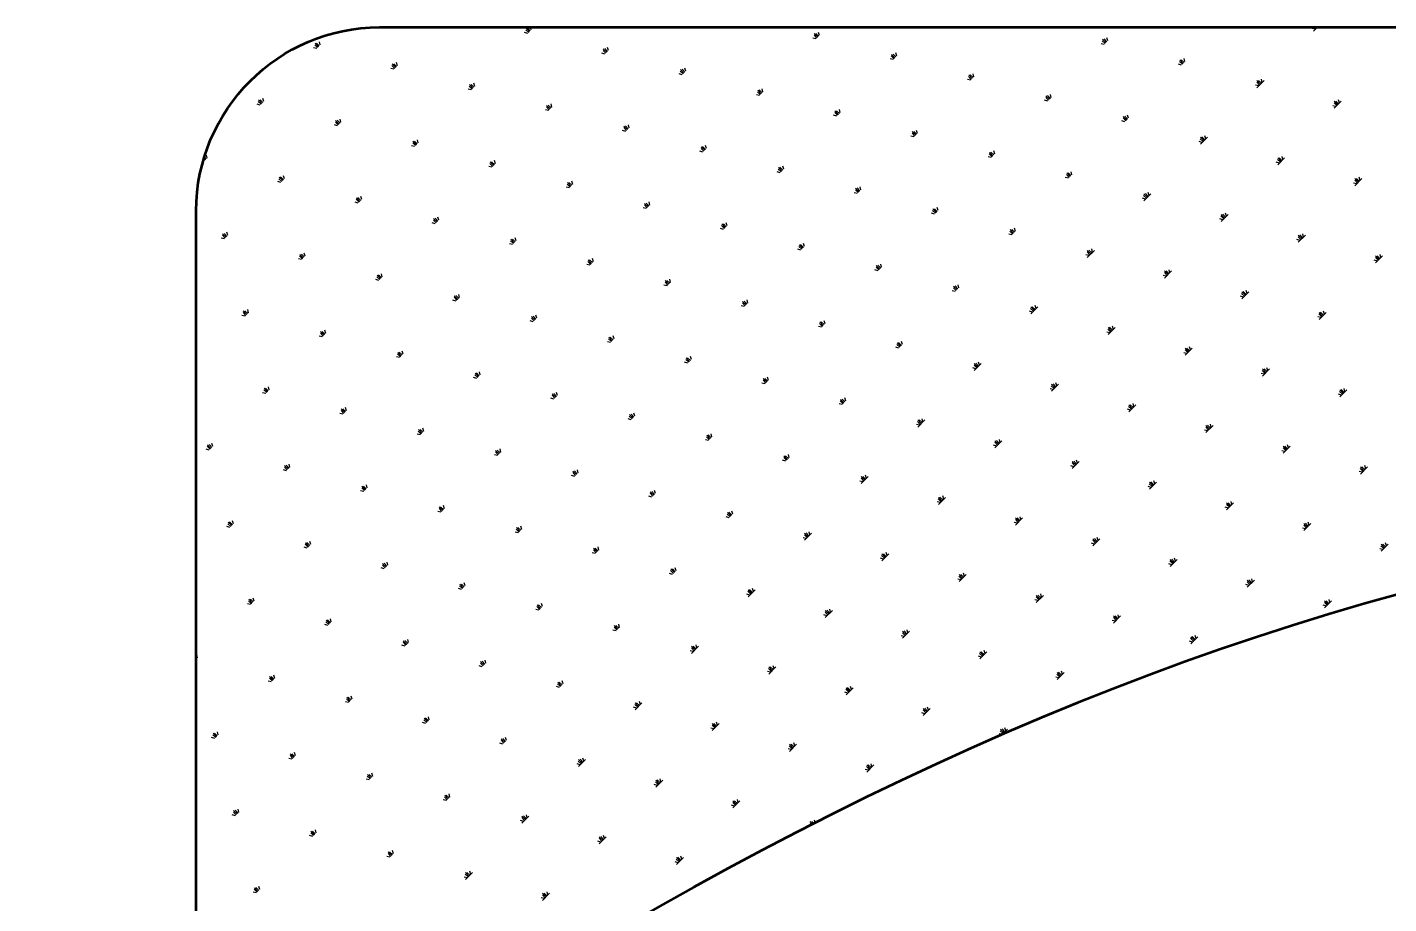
# Model space of a CAD drawing. Extents: x -2746917 to -971774, y -3334247 to -3250358.
# Drawn here: x -2190387 to -2189316, y -3276389 to -3275701 of the extents above; entities that cross this region are included whole.
import ezdxf

# ---------------------------------------------------------------- set-up
doc = ezdxf.new("R2010")
doc.units = 0
doc.header["$LTSCALE"] = 1000
doc.header["$MEASUREMENT"] = 0
doc.layers.get('0').update_dxf_attribs({"linetype": 'CONTINUOUS'})
doc.layers.add('PUB_TITLE', color=4, linetype='CONTINUOUS')

# ---------------------------------------------------------------- blocks, each defined once
blk = doc.blocks.new('A$C28727B96')
at = {"layer": 'PUB_TITLE', "color": 4}
for p, q in [((-1835.9, 36192.6), (-1838.6, 36195.4)), ((-1835.2, 36193.3), (-1837.4, 36195.5)), ((-1834.5, 36194), (-1835, 36196)), ((-1218.1, 36194.4), (-1220.5, 36195)), ((-1219.5, 36193), (-1216.4, 36196)), ((-1217.4, 36195.1), (-1218.3, 36196)), ((-1216.7, 36195.8), (-1216.9, 36196)), ((-2001.1, 36181.4), (-2003.3, 36183.6)), ((-2000.4, 36182.1), (-2001, 36184.5)), ((-1837.2, 36191.2), (-1839.7, 36191.8)), ((-1836.5, 36191.9), (-1838.8, 36194.1)), ((-1610.6, 36186.8), (-1613, 36187.5)), ((-1609.9, 36187.5), (-1612.1, 36189.8)), ((-1609.2, 36188.2), (-1612, 36191)), ((-1608.5, 36188.9), (-1610.7, 36191.1)), ((-1607.8, 36189.6), (-1608.5, 36192)), ((-1383.3, 36183.2), (-1385.5, 36185.4)), ((-1382.6, 36183.9), (-1385.4, 36186.6)), ((-1381.9, 36184.6), (-1384.1, 36186.8)), ((-1381.2, 36185.3), (-1381.8, 36187.7)), ((-2003.1, 36179.3), (-2005.6, 36179.9)), ((-2002.5, 36180), (-2004.7, 36182.2)), ((-2001.8, 36180.7), (-2004.5, 36183.5)), ((-1776.5, 36174.9), (-1778.9, 36175.6)), ((-1775.8, 36175.6), (-1778, 36177.8)), ((-1775.1, 36176.3), (-1777.9, 36179.1)), ((-1774.4, 36177), (-1776.7, 36179.2)), ((-1773.7, 36177.7), (-1774.4, 36180.1)), ((-1549.2, 36171.3), (-1551.4, 36173.5)), ((-1548.5, 36172), (-1551.3, 36174.7)), ((-1547.8, 36172.7), (-1550, 36174.9)), ((-1547.1, 36173.3), (-1547.8, 36175.8)), ((-1384, 36182.5), (-1386.4, 36183.1)), ((-1942.4, 36163), (-1944.9, 36163.7)), ((-1941.7, 36163.7), (-1944, 36165.9)), ((-1941, 36164.4), (-1943.8, 36167.2)), ((-1940.3, 36165.1), (-1942.6, 36167.3)), ((-1939.6, 36165.8), (-1940.3, 36168.2)), ((-1714.4, 36160), (-1717.2, 36162.8)), ((-1713.7, 36160.7), (-1715.9, 36163)), ((-1713, 36161.4), (-1713.7, 36163.9)), ((-1549.9, 36170.6), (-1552.3, 36171.2)), ((-1323.2, 36166.2), (-1325.7, 36166.9)), ((-1322.5, 36166.9), (-1324.8, 36169.1)), ((-1321.9, 36167.6), (-1324.6, 36170.4)), ((-1321.2, 36168.3), (-1323.4, 36170.5)), ((-1320.5, 36169), (-1321.1, 36171.4)), ((-1878.9, 36149.5), (-1879.6, 36152)), ((-1715.8, 36158.7), (-1718.2, 36159.3)), ((-1715.1, 36159.3), (-1717.3, 36161.6)), ((-1489.2, 36154.3), (-1491.6, 36154.9)), ((-1488.5, 36155), (-1490.7, 36157.2)), ((-1487.8, 36155.7), (-1490.5, 36158.5)), ((-1487.1, 36156.4), (-1489.3, 36158.6)), ((-1486.4, 36157.1), (-1487, 36159.5)), ((-1261.8, 36150.6), (-1264, 36152.9)), ((-1261.1, 36151.3), (-1263.9, 36154.1)), ((-1263.9, 36148.5), (-1258.3, 36154.1)), ((-1260.4, 36152), (-1262.7, 36154.2)), ((-1259.7, 36152.7), (-1260.4, 36155.1)), ((-1881.7, 36146.7), (-1884.1, 36147.4)), ((-1881, 36147.4), (-1883.2, 36149.7)), ((-1880.3, 36148.1), (-1883.1, 36150.9)), ((-1879.6, 36148.8), (-1881.8, 36151.1)), ((-1655.1, 36142.4), (-1657.5, 36143)), ((-1654.4, 36143.1), (-1656.6, 36145.3)), ((-1653.7, 36143.8), (-1656.4, 36146.6)), ((-1653, 36144.5), (-1655.2, 36146.7)), ((-1652.3, 36145.2), (-1652.9, 36147.6)), ((-1427.7, 36138.7), (-1430, 36140.9)), ((-1427, 36139.4), (-1429.8, 36142.2)), ((-1426.3, 36140.1), (-1428.6, 36142.3)), ((-1425.6, 36140.8), (-1426.3, 36143.2)), ((-1262.5, 36149.9), (-1264.9, 36150.6)), ((-2047.6, 36134.8), (-2050, 36135.5)), ((-2046.9, 36135.5), (-2049.1, 36137.7)), ((-2046.2, 36136.2), (-2049, 36139)), ((-2045.5, 36136.9), (-2047.7, 36139.1)), ((-2044.8, 36137.6), (-2045.5, 36140)), ((-1821, 36130.5), (-1823.4, 36131.1)), ((-1820.3, 36131.2), (-1822.5, 36133.4)), ((-1819.6, 36131.9), (-1822.4, 36134.6)), ((-1818.9, 36132.6), (-1821.1, 36134.8)), ((-1818.2, 36133.3), (-1818.8, 36135.7)), ((-1592.9, 36127.5), (-1595.7, 36130.3)), ((-1592.2, 36128.2), (-1594.5, 36130.4)), ((-1591.6, 36128.9), (-1592.2, 36131.3)), ((-1428.4, 36138), (-1430.9, 36138.7)), ((-1201.8, 36133.7), (-1204.2, 36134.3)), ((-1201.1, 36134.4), (-1203.3, 36136.6)), ((-1200.4, 36135.1), (-1203.2, 36137.8)), ((-1203.2, 36132.3), (-1197.6, 36137.8)), ((-1199.7, 36135.7), (-1201.9, 36138)), ((-1199, 36136.4), (-1199.7, 36138.9)), ((-1986.2, 36119.3), (-1988.4, 36121.5)), ((-1985.5, 36119.9), (-1988.3, 36122.7)), ((-1984.8, 36120.6), (-1987, 36122.9)), ((-1984.1, 36121.3), (-1984.7, 36123.8)), ((-1757.5, 36117), (-1758.1, 36119.4)), ((-1594.3, 36126.1), (-1596.8, 36126.8)), ((-1593.6, 36126.8), (-1595.9, 36129)), ((-1367.7, 36121.8), (-1370.1, 36122.4)), ((-1367, 36122.4), (-1369.2, 36124.7)), ((-1366.3, 36123.1), (-1369.1, 36125.9)), ((-1365.6, 36123.8), (-1367.8, 36126.1)), ((-1364.9, 36124.5), (-1365.6, 36127)), ((-1986.9, 36118.6), (-1989.3, 36119.2)), ((-1760.2, 36114.2), (-1762.7, 36114.9)), ((-1759.5, 36114.9), (-1761.8, 36117.1)), ((-1758.9, 36115.6), (-1761.6, 36118.4)), ((-1758.2, 36116.3), (-1760.4, 36118.5)), ((-1533.6, 36109.8), (-1536, 36110.5)), ((-1532.9, 36110.5), (-1535.1, 36112.8)), ((-1532.2, 36111.2), (-1535, 36114)), ((-1531.5, 36111.9), (-1533.7, 36114.1)), ((-1530.8, 36112.6), (-1531.5, 36115)), ((-1305.6, 36106.9), (-1308.4, 36109.6)), ((-1308.4, 36104.1), (-1302.8, 36109.6)), ((-1304.9, 36107.6), (-1307.1, 36109.8)), ((-1304.2, 36108.3), (-1304.8, 36110.7)), ((-1926.2, 36102.3), (-1928.6, 36102.9)), ((-1925.5, 36103), (-1927.7, 36105.2)), ((-1924.8, 36103.7), (-1927.5, 36106.5)), ((-1924.1, 36104.4), (-1926.3, 36106.6)), ((-1923.4, 36105.1), (-1924, 36107.5)), ((-1699.5, 36097.9), (-1701.9, 36098.6)), ((-1698.8, 36098.6), (-1701, 36100.8)), ((-1698.1, 36099.3), (-1700.9, 36102.1)), ((-1697.4, 36100), (-1699.7, 36102.2)), ((-1696.7, 36100.7), (-1697.4, 36103.1)), ((-1470.8, 36095.7), (-1473, 36097.9)), ((-1470.1, 36096.3), (-1470.8, 36098.8)), ((-1307, 36105.5), (-1309.4, 36106.1)), ((-1306.3, 36106.2), (-1308.5, 36108.4)), ((-2092.1, 36090.4), (-2092.6, 36090.5)), ((-2091.4, 36091.1), (-2092.2, 36091.9)), ((-2090.7, 36091.8), (-2091.9, 36093)), ((-2090, 36092.5), (-2091.6, 36094.1)), ((-2089.3, 36093.2), (-2089.9, 36095.6)), ((-1864.7, 36086.7), (-1867, 36088.9)), ((-1864, 36087.4), (-1866.8, 36090.2)), ((-1863.3, 36088.1), (-1865.6, 36090.3)), ((-1862.6, 36088.8), (-1863.3, 36091.2)), ((-1472.9, 36093.6), (-1475.3, 36094.2)), ((-1472.2, 36094.3), (-1474.4, 36096.5)), ((-1471.5, 36095), (-1474.3, 36097.7)), ((-1246.2, 36089.2), (-1248.7, 36089.9)), ((-1245.5, 36089.9), (-1247.8, 36092.1)), ((-1244.9, 36090.6), (-1247.6, 36093.4)), ((-1247.6, 36087.8), (-1242.1, 36093.4)), ((-1244.2, 36091.3), (-1246.4, 36093.5)), ((-1243.5, 36092), (-1244.1, 36094.4)), ((-2030.6, 36074.8), (-2032.9, 36077)), ((-2029.9, 36075.5), (-2032.7, 36078.3)), ((-2029.2, 36076.2), (-2031.5, 36078.4)), ((-2028.6, 36076.9), (-2029.2, 36079.3)), ((-1865.4, 36086), (-1867.9, 36086.7)), ((-1638.8, 36081.7), (-1641.2, 36082.3)), ((-1638.1, 36082.4), (-1640.3, 36084.6)), ((-1637.4, 36083), (-1640.2, 36085.8)), ((-1636.7, 36083.7), (-1638.9, 36086)), ((-1636, 36084.4), (-1636.7, 36086.9)), ((-1412.2, 36077.3), (-1414.6, 36077.9)), ((-1411.5, 36078), (-1413.7, 36080.2)), ((-1410.8, 36078.7), (-1413.5, 36081.5)), ((-1410.1, 36079.4), (-1412.3, 36081.6)), ((-1409.4, 36080.1), (-1410, 36082.5)), ((-1184.1, 36074.3), (-1186.9, 36077.1)), ((-1186.9, 36071.5), (-1181.3, 36077.1)), ((-1183.4, 36075), (-1185.7, 36077.2)), ((-1182.7, 36075.7), (-1183.4, 36078.1)), ((-2031.3, 36074.1), (-2033.8, 36074.8)), ((-1804.7, 36069.7), (-1807.1, 36070.4)), ((-1804, 36070.4), (-1806.2, 36072.7)), ((-1803.3, 36071.1), (-1806.1, 36073.9)), ((-1802.6, 36071.8), (-1804.8, 36074.1)), ((-1801.9, 36072.5), (-1802.6, 36075)), ((-1578.1, 36065.4), (-1580.5, 36066)), ((-1577.4, 36066.1), (-1579.6, 36068.3)), ((-1576.7, 36066.8), (-1579.5, 36069.6)), ((-1576, 36067.5), (-1578.2, 36069.7)), ((-1575.3, 36068.2), (-1575.9, 36070.6)), ((-1348.6, 36063.8), (-1349.3, 36066.2)), ((-1185.5, 36072.9), (-1187.9, 36073.6)), ((-1184.8, 36073.6), (-1187, 36075.9)), ((-1970.6, 36057.8), (-1973, 36058.5)), ((-1969.9, 36058.5), (-1972.1, 36060.8)), ((-1969.2, 36059.2), (-1972, 36062)), ((-1968.5, 36059.9), (-1970.7, 36062.1)), ((-1967.8, 36060.6), (-1968.5, 36063)), ((-1743.3, 36054.2), (-1745.5, 36056.4)), ((-1742.6, 36054.9), (-1745.4, 36057.6)), ((-1741.9, 36055.6), (-1744.1, 36057.8)), ((-1741.2, 36056.3), (-1741.8, 36058.7)), ((-1351.4, 36061), (-1353.9, 36061.7)), ((-1350.7, 36061.7), (-1353, 36063.9)), ((-1350, 36062.4), (-1352.8, 36065.2)), ((-1352.8, 36059.6), (-1347.3, 36065.2)), ((-1349.3, 36063.1), (-1351.6, 36065.3)), ((-1909.2, 36042.3), (-1911.4, 36044.5)), ((-1908.5, 36043), (-1911.3, 36045.7)), ((-1907.8, 36043.6), (-1910, 36045.9)), ((-1907.1, 36044.3), (-1907.8, 36046.8)), ((-1744, 36053.5), (-1746.4, 36054.1)), ((-1517.3, 36049.1), (-1519.8, 36049.8)), ((-1516.6, 36049.8), (-1518.9, 36052)), ((-1515.9, 36050.5), (-1518.7, 36053.3)), ((-1515.3, 36051.2), (-1517.5, 36053.4)), ((-1514.6, 36051.9), (-1515.2, 36054.3)), ((-1290.7, 36044.8), (-1293.1, 36045.4)), ((-1290, 36045.4), (-1292.2, 36047.7)), ((-1289.3, 36046.1), (-1292.1, 36048.9)), ((-1292.1, 36043.4), (-1286.5, 36048.9)), ((-1288.6, 36046.8), (-1290.8, 36049.1)), ((-1287.9, 36047.5), (-1288.6, 36050)), ((-2074.4, 36031), (-2077.2, 36033.8)), ((-2073.7, 36031.7), (-2075.9, 36034)), ((-2073, 36032.4), (-2073.7, 36034.9)), ((-1909.9, 36041.6), (-1912.3, 36042.2)), ((-1683.2, 36037.2), (-1685.7, 36037.9)), ((-1682.5, 36037.9), (-1684.8, 36040.1)), ((-1681.9, 36038.6), (-1684.6, 36041.4)), ((-1681.2, 36039.3), (-1683.4, 36041.5)), ((-1680.5, 36040), (-1681.1, 36042.4)), ((-1455.9, 36033.5), (-1458.1, 36035.8)), ((-1455.2, 36034.2), (-1458, 36037)), ((-1454.5, 36034.9), (-1456.7, 36037.1)), ((-1453.8, 36035.6), (-1454.5, 36038)), ((-1227.2, 36031.3), (-1227.8, 36033.7)), ((-2075.8, 36029.7), (-2078.2, 36030.3)), ((-2075.1, 36030.3), (-2077.3, 36032.6)), ((-1849.2, 36025.3), (-1851.6, 36025.9)), ((-1848.5, 36026), (-1850.7, 36028.2)), ((-1847.8, 36026.7), (-1850.5, 36029.5)), ((-1847.1, 36027.4), (-1849.3, 36029.6)), ((-1846.4, 36028.1), (-1847, 36030.5)), ((-1621.8, 36021.6), (-1624, 36023.8)), ((-1621.1, 36022.3), (-1623.9, 36025.1)), ((-1620.4, 36023), (-1622.7, 36025.2)), ((-1619.7, 36023.7), (-1620.4, 36026.1)), ((-1456.6, 36032.8), (-1459, 36033.5)), ((-1230, 36028.5), (-1232.4, 36029.1)), ((-1229.3, 36029.2), (-1231.5, 36031.4)), ((-1228.6, 36029.9), (-1231.4, 36032.6)), ((-1231.4, 36027.1), (-1225.8, 36032.6)), ((-1227.9, 36030.6), (-1230.1, 36032.8)), ((-2015.1, 36013.4), (-2017.5, 36014)), ((-2014.4, 36014.1), (-2016.6, 36016.3)), ((-2013.7, 36014.8), (-2016.4, 36017.5)), ((-2013, 36015.5), (-2015.2, 36017.7)), ((-2012.3, 36016.2), (-2012.9, 36018.6)), ((-1787, 36010.4), (-1789.8, 36013.2)), ((-1786.3, 36011.1), (-1788.6, 36013.3)), ((-1785.6, 36011.8), (-1786.3, 36014.2)), ((-1622.5, 36020.9), (-1624.9, 36021.6)), ((-1395.9, 36016.6), (-1398.3, 36017.2)), ((-1395.2, 36017.3), (-1397.4, 36019.5)), ((-1394.5, 36018), (-1397.3, 36020.7)), ((-1397.3, 36015.2), (-1391.7, 36020.7)), ((-1393.8, 36018.7), (-1396, 36020.9)), ((-1393.1, 36019.3), (-1393.8, 36021.8)), ((-1169.2, 36012.2), (-1171.7, 36012.9)), ((-1168.6, 36012.9), (-1170.8, 36015.1)), ((-1167.9, 36013.6), (-1170.6, 36016.4)), ((-1170.6, 36010.8), (-1165.1, 36016.4)), ((-1167.2, 36014.3), (-1169.4, 36016.5)), ((-1166.5, 36015), (-1167.1, 36017.4)), ((-1951.6, 35999.9), (-1952.2, 36002.3)), ((-1788.4, 36009), (-1790.9, 36009.7)), ((-1787.7, 36009.7), (-1790, 36011.9)), ((-1561.8, 36004.7), (-1564.2, 36005.3)), ((-1561.1, 36005.4), (-1563.3, 36007.6)), ((-1560.4, 36006), (-1563.2, 36008.8)), ((-1559.7, 36006.7), (-1561.9, 36009)), ((-1559, 36007.4), (-1559.7, 36009.9)), ((-1334.5, 36001), (-1336.7, 36003.2)), ((-1333.8, 36001.7), (-1336.5, 36004.5)), ((-1336.5, 35998.9), (-1331, 36004.5)), ((-1333.1, 36002.4), (-1335.3, 36004.6)), ((-1332.4, 36003.1), (-1333, 36005.5)), ((-1954.3, 35997.1), (-1956.8, 35997.8)), ((-1953.6, 35997.8), (-1955.9, 36000)), ((-1952.9, 35998.5), (-1955.7, 36001.3)), ((-1952.2, 35999.2), (-1954.5, 36001.4)), ((-1727.7, 35992.7), (-1730.1, 35993.4)), ((-1727, 35993.4), (-1729.2, 35995.7)), ((-1726.3, 35994.1), (-1729.1, 35996.9)), ((-1725.6, 35994.8), (-1727.8, 35997.1)), ((-1724.9, 35995.5), (-1725.6, 35998)), ((-1500.4, 35989.1), (-1502.6, 35991.3)), ((-1499.7, 35989.8), (-1502.5, 35992.6)), ((-1499, 35990.5), (-1501.2, 35992.7)), ((-1498.3, 35991.2), (-1498.9, 35993.6)), ((-1335.2, 36000.3), (-1337.6, 36000.9)), ((-1893.6, 35980.8), (-1896, 35981.5)), ((-1892.9, 35981.5), (-1895.1, 35983.8)), ((-1892.2, 35982.2), (-1895, 35985)), ((-1891.5, 35982.9), (-1893.7, 35985.1)), ((-1890.8, 35983.6), (-1891.5, 35986)), ((-1665.6, 35977.9), (-1668.4, 35980.6)), ((-1664.9, 35978.6), (-1667.1, 35980.8)), ((-1664.2, 35979.3), (-1664.8, 35981.7)), ((-1501.1, 35988.4), (-1503.5, 35989)), ((-1274.4, 35984), (-1276.9, 35984.7)), ((-1273.7, 35984.7), (-1276, 35986.9)), ((-1273, 35985.4), (-1275.8, 35988.2)), ((-1275.8, 35982.6), (-1270.3, 35988.2)), ((-1272.3, 35986.1), (-1274.6, 35988.3)), ((-1271.6, 35986.8), (-1272.3, 35989.2)), ((-2059.5, 35968.9), (-2061.9, 35969.6)), ((-2058.8, 35969.6), (-2061, 35971.8)), ((-2058.1, 35970.3), (-2060.9, 35973.1)), ((-2057.4, 35971), (-2059.7, 35973.2)), ((-2056.7, 35971.7), (-2057.4, 35974.1)), ((-1830.1, 35967.3), (-1830.8, 35969.8)), ((-1667, 35976.5), (-1669.4, 35977.1)), ((-1666.3, 35977.2), (-1668.5, 35979.4)), ((-1440.3, 35972.1), (-1442.8, 35972.8)), ((-1439.6, 35972.8), (-1441.9, 35975)), ((-1438.9, 35973.5), (-1441.7, 35976.3)), ((-1441.7, 35970.7), (-1436.2, 35976.3)), ((-1438.3, 35974.2), (-1440.5, 35976.4)), ((-1437.6, 35974.9), (-1438.2, 35977.3)), ((-1213, 35968.4), (-1215.2, 35970.7)), ((-1212.3, 35969.1), (-1215.1, 35971.9)), ((-1215.1, 35966.4), (-1209.5, 35971.9)), ((-1211.6, 35969.8), (-1213.8, 35972.1)), ((-1210.9, 35970.5), (-1211.6, 35973)), ((-1832.9, 35964.6), (-1835.3, 35965.2)), ((-1832.2, 35965.3), (-1834.4, 35967.5)), ((-1831.5, 35966), (-1834.3, 35968.7)), ((-1830.8, 35966.6), (-1833, 35968.9)), ((-1606.2, 35960.2), (-1608.7, 35960.9)), ((-1605.6, 35960.9), (-1607.8, 35963.1)), ((-1604.9, 35961.6), (-1607.6, 35964.4)), ((-1604.2, 35962.3), (-1606.4, 35964.5)), ((-1603.5, 35963), (-1604.1, 35965.4)), ((-1378.9, 35956.5), (-1381.1, 35958.8)), ((-1378.2, 35957.2), (-1381, 35960)), ((-1381, 35954.5), (-1375.4, 35960)), ((-1377.5, 35957.9), (-1379.7, 35960.2)), ((-1376.8, 35958.6), (-1377.5, 35961.1)), ((-1213.7, 35967.8), (-1216.1, 35968.4)), ((-1998.8, 35952.7), (-2001.2, 35953.3)), ((-1998.1, 35953.3), (-2000.3, 35955.6)), ((-1997.4, 35954), (-2000.2, 35956.8)), ((-1996.7, 35954.7), (-1998.9, 35957)), ((-1996, 35955.4), (-1996.7, 35957.9)), ((-1772.2, 35948.3), (-1774.6, 35948.9)), ((-1771.5, 35949), (-1773.7, 35951.2)), ((-1770.8, 35949.7), (-1773.5, 35952.5)), ((-1770.1, 35950.4), (-1772.3, 35952.6)), ((-1769.4, 35951.1), (-1770, 35953.5)), ((-1544.1, 35945.3), (-1546.9, 35948.1)), ((-1543.4, 35946), (-1545.7, 35948.2)), ((-1542.7, 35946.7), (-1543.4, 35949.1)), ((-1379.6, 35955.8), (-1382, 35956.5)), ((-1937.4, 35937.1), (-1939.6, 35939.3)), ((-1936.7, 35937.8), (-1939.5, 35940.5)), ((-1936, 35938.5), (-1938.2, 35940.7)), ((-1935.3, 35939.2), (-1935.9, 35941.6)), ((-1545.5, 35943.9), (-1547.9, 35944.6)), ((-1544.8, 35944.6), (-1547, 35946.8)), ((-1318.9, 35939.6), (-1321.3, 35940.2)), ((-1318.2, 35940.3), (-1320.4, 35942.5)), ((-1317.5, 35941), (-1320.3, 35943.7)), ((-1320.3, 35938.2), (-1314.7, 35943.7)), ((-1316.8, 35941.7), (-1319, 35943.9)), ((-1316.1, 35942.4), (-1316.8, 35944.8)), ((-1938.1, 35936.4), (-1940.5, 35937)), ((-1711.4, 35932), (-1713.9, 35932.7)), ((-1710.7, 35932.7), (-1713, 35934.9)), ((-1710, 35933.4), (-1712.8, 35936.2)), ((-1709.3, 35934.1), (-1711.6, 35936.3)), ((-1708.6, 35934.8), (-1709.3, 35937.2)), ((-1484.8, 35927.7), (-1487.2, 35928.3)), ((-1484.1, 35928.4), (-1486.3, 35930.6)), ((-1483.4, 35929), (-1486.2, 35931.8)), ((-1486.2, 35926.3), (-1480.6, 35931.8)), ((-1482.7, 35929.7), (-1484.9, 35932)), ((-1482, 35930.4), (-1482.7, 35932.9)), ((-1256.8, 35924.7), (-1259.5, 35927.5)), ((-1259.5, 35921.9), (-1254, 35927.5)), ((-1256.1, 35925.4), (-1258.3, 35927.6)), ((-1255.4, 35926.1), (-1256, 35928.5)), ((-1877.3, 35920.1), (-1879.8, 35920.8)), ((-1876.6, 35920.8), (-1878.9, 35923)), ((-1875.9, 35921.5), (-1878.7, 35924.3)), ((-1875.3, 35922.2), (-1877.5, 35924.4)), ((-1874.6, 35922.9), (-1875.2, 35925.3)), ((-1650.7, 35915.7), (-1653.1, 35916.4)), ((-1650, 35916.4), (-1652.2, 35918.7)), ((-1649.3, 35917.1), (-1652.1, 35919.9)), ((-1648.6, 35917.8), (-1650.8, 35920.1)), ((-1647.9, 35918.5), (-1648.6, 35921)), ((-1421.3, 35914.2), (-1421.9, 35916.6)), ((-1258.2, 35923.3), (-1260.6, 35924)), ((-1257.5, 35924), (-1259.7, 35926.2)), ((-2043.2, 35908.2), (-2045.7, 35908.8)), ((-2042.5, 35908.9), (-2044.8, 35911.1)), ((-2041.9, 35909.6), (-2044.6, 35912.4)), ((-2041.2, 35910.3), (-2043.4, 35912.5)), ((-2040.5, 35911), (-2041.1, 35913.4)), ((-1815.9, 35904.5), (-1818.1, 35906.8)), ((-1815.2, 35905.2), (-1818, 35908)), ((-1814.5, 35905.9), (-1816.7, 35908.1)), ((-1813.8, 35906.6), (-1814.5, 35909)), ((-1424.1, 35911.4), (-1426.5, 35912)), ((-1423.4, 35912.1), (-1425.6, 35914.3)), ((-1422.7, 35912.8), (-1425.5, 35915.6)), ((-1425.5, 35910), (-1419.9, 35915.6)), ((-1422, 35913.5), (-1424.2, 35915.7)), ((-1197.4, 35907), (-1199.9, 35907.7)), ((-1196.7, 35907.7), (-1199, 35909.9)), ((-1196, 35908.4), (-1198.8, 35911.2)), ((-1198.8, 35905.6), (-1193.3, 35911.2)), ((-1195.3, 35909.1), (-1197.6, 35911.3)), ((-1194.7, 35909.8), (-1195.3, 35912.2)), ((-1981.8, 35892.6), (-1984, 35894.8)), ((-1981.1, 35893.3), (-1983.9, 35896.1)), ((-1980.4, 35894), (-1982.7, 35896.2)), ((-1979.7, 35894.7), (-1980.4, 35897.1)), ((-1816.6, 35903.8), (-1819, 35904.5)), ((-1590, 35899.5), (-1592.4, 35900.1)), ((-1589.3, 35900.2), (-1591.5, 35902.4)), ((-1588.6, 35900.9), (-1591.4, 35903.6)), ((-1587.9, 35901.6), (-1590.1, 35903.8)), ((-1587.2, 35902.3), (-1587.8, 35904.7)), ((-1363.3, 35895.1), (-1365.8, 35895.8)), ((-1362.6, 35895.8), (-1364.9, 35898)), ((-1361.9, 35896.5), (-1364.7, 35899.3)), ((-1364.7, 35893.7), (-1359.2, 35899.3)), ((-1361.3, 35897.2), (-1363.5, 35899.4)), ((-1360.6, 35897.9), (-1361.2, 35900.3)), ((-1982.5, 35891.9), (-1984.9, 35892.6)), ((-1755.9, 35887.6), (-1758.3, 35888.2)), ((-1755.2, 35888.3), (-1757.4, 35890.5)), ((-1754.5, 35889), (-1757.3, 35891.7)), ((-1753.8, 35889.6), (-1756, 35891.9)), ((-1753.1, 35890.3), (-1753.8, 35892.8)), ((-1529.2, 35883.2), (-1531.7, 35883.9)), ((-1528.6, 35883.9), (-1530.8, 35886.1)), ((-1527.9, 35884.6), (-1530.6, 35887.4)), ((-1530.6, 35881.8), (-1525.1, 35887.4)), ((-1527.2, 35885.3), (-1529.4, 35887.5)), ((-1526.5, 35886), (-1527.1, 35888.4)), ((-1299.8, 35881.6), (-1300.5, 35884.1)), ((-1921.8, 35875.7), (-1924.2, 35876.3)), ((-1921.1, 35876.3), (-1923.3, 35878.6)), ((-1920.4, 35877), (-1923.2, 35879.8)), ((-1919.7, 35877.7), (-1921.9, 35880)), ((-1919, 35878.4), (-1919.7, 35880.9)), ((-1694.5, 35872), (-1696.7, 35874.2)), ((-1693.8, 35872.7), (-1696.5, 35875.5)), ((-1693.1, 35873.4), (-1695.3, 35875.6)), ((-1692.4, 35874.1), (-1693, 35876.5)), ((-1302.6, 35878.8), (-1305, 35879.5)), ((-1301.9, 35879.5), (-1304.1, 35881.8)), ((-1301.2, 35880.2), (-1304, 35883)), ((-1304, 35877.5), (-1298.4, 35883)), ((-1300.5, 35880.9), (-1302.7, 35883.2)), ((-2087.7, 35863.7), (-2090.1, 35864.4)), ((-2087, 35864.4), (-2089.2, 35866.7)), ((-2086.3, 35865.1), (-2089.1, 35867.9)), ((-2085.6, 35865.8), (-2087.8, 35868)), ((-2084.9, 35866.5), (-2085.6, 35868.9)), ((-1859.7, 35860.8), (-1862.5, 35863.5)), ((-1859, 35861.5), (-1861.2, 35863.7)), ((-1858.3, 35862.2), (-1858.9, 35864.6)), ((-1695.2, 35871.3), (-1697.6, 35871.9)), ((-1468.5, 35866.9), (-1470.9, 35867.6)), ((-1467.8, 35867.6), (-1470, 35869.9)), ((-1467.1, 35868.3), (-1469.9, 35871.1)), ((-1469.9, 35865.5), (-1464.4, 35871.1)), ((-1466.4, 35869), (-1468.7, 35871.2)), ((-1465.7, 35869.7), (-1466.4, 35872.1)), ((-1241.9, 35862.6), (-1244.3, 35863.2)), ((-1241.2, 35863.3), (-1243.4, 35865.5)), ((-1240.5, 35864), (-1243.3, 35866.7)), ((-1243.3, 35861.2), (-1237.7, 35866.7)), ((-1239.8, 35864.7), (-1242, 35866.9)), ((-1239.1, 35865.4), (-1239.8, 35867.8)), ((-2025.6, 35848.9), (-2028.4, 35851.6)), ((-2024.9, 35849.6), (-2027.1, 35851.8)), ((-2024.2, 35850.2), (-2024.8, 35852.7)), ((-1861.1, 35859.4), (-1863.5, 35860)), ((-1860.4, 35860.1), (-1862.6, 35862.3)), ((-1634.4, 35855), (-1636.9, 35855.7)), ((-1633.7, 35855.7), (-1636, 35857.9)), ((-1633, 35856.4), (-1635.8, 35859.2)), ((-1632.3, 35857.1), (-1634.6, 35859.3)), ((-1631.6, 35857.8), (-1632.3, 35860.2)), ((-1407.1, 35851.4), (-1409.3, 35853.6)), ((-1406.4, 35852.1), (-1409.2, 35854.8)), ((-1409.2, 35849.3), (-1403.6, 35854.8)), ((-1405.7, 35852.7), (-1407.9, 35855)), ((-1405, 35853.4), (-1405.7, 35855.9)), ((-2027, 35847.5), (-2029.4, 35848.1)), ((-2026.3, 35848.2), (-2028.5, 35850.4)), ((-1800.3, 35843.1), (-1802.8, 35843.8)), ((-1799.6, 35843.8), (-1801.9, 35846)), ((-1798.9, 35844.5), (-1801.7, 35847.3)), ((-1798.3, 35845.2), (-1800.5, 35847.4)), ((-1797.6, 35845.9), (-1798.2, 35848.3)), ((-1573, 35839.4), (-1575.2, 35841.7)), ((-1572.3, 35840.1), (-1575.1, 35842.9)), ((-1575.1, 35837.4), (-1569.5, 35842.9)), ((-1571.6, 35840.8), (-1573.8, 35843.1)), ((-1570.9, 35841.5), (-1571.6, 35844)), ((-1407.8, 35850.7), (-1410.2, 35851.3)), ((-1181.2, 35846.3), (-1183.6, 35847)), ((-1180.5, 35847), (-1182.7, 35849.2)), ((-1179.8, 35847.7), (-1182.5, 35850.5)), ((-1182.5, 35844.9), (-1177, 35850.5)), ((-1179.1, 35848.4), (-1181.3, 35850.6)), ((-1178.4, 35849.1), (-1179, 35851.5)), ((-1966.2, 35831.2), (-1968.7, 35831.8)), ((-1965.6, 35831.9), (-1967.8, 35834.1)), ((-1964.9, 35832.6), (-1967.6, 35835.4)), ((-1964.2, 35833.3), (-1966.4, 35835.5)), ((-1963.5, 35834), (-1964.1, 35836.4)), ((-1738.2, 35828.2), (-1741, 35831)), ((-1737.5, 35828.9), (-1739.7, 35831.1)), ((-1736.8, 35829.6), (-1737.5, 35832)), ((-1573.7, 35838.7), (-1576.1, 35839.4)), ((-1347.1, 35834.4), (-1349.5, 35835)), ((-1346.4, 35835.1), (-1348.6, 35837.3)), ((-1345.7, 35835.8), (-1348.5, 35838.6)), ((-1348.5, 35833), (-1342.9, 35838.6)), ((-1345, 35836.5), (-1347.2, 35838.7)), ((-1344.3, 35837.2), (-1344.9, 35839.6)), ((-1902.7, 35817.7), (-1903.4, 35820.1)), ((-1739.6, 35826.8), (-1742, 35827.5)), ((-1738.9, 35827.5), (-1741.1, 35829.8)), ((-1513, 35822.5), (-1515.4, 35823.1)), ((-1512.3, 35823.2), (-1514.5, 35825.4)), ((-1511.6, 35823.9), (-1514.4, 35826.6)), ((-1514.4, 35821.1), (-1508.8, 35826.6)), ((-1510.9, 35824.6), (-1513.1, 35826.8)), ((-1510.2, 35825.3), (-1510.8, 35827.7)), ((-1285.6, 35818.8), (-1287.9, 35821)), ((-1285, 35819.5), (-1287.7, 35822.3)), ((-1287.7, 35816.7), (-1282.2, 35822.3)), ((-1284.3, 35820.2), (-1286.5, 35822.4)), ((-1283.6, 35820.9), (-1284.2, 35823.3)), ((-1905.5, 35814.9), (-1907.9, 35815.6)), ((-1904.8, 35815.6), (-1907, 35817.8)), ((-1904.1, 35816.3), (-1906.9, 35819.1)), ((-1903.4, 35817), (-1905.7, 35819.2)), ((-1678.9, 35810.6), (-1681.3, 35811.2)), ((-1678.2, 35811.3), (-1680.4, 35813.5)), ((-1677.5, 35812), (-1680.3, 35814.7)), ((-1676.8, 35812.7), (-1679, 35814.9)), ((-1676.1, 35813.3), (-1676.8, 35815.8)), ((-1451.6, 35806.9), (-1453.8, 35809.1)), ((-1450.9, 35807.6), (-1453.6, 35810.4)), ((-1453.6, 35804.8), (-1448.1, 35810.4)), ((-1450.2, 35808.3), (-1452.4, 35810.5)), ((-1449.5, 35809), (-1450.1, 35811.4)), ((-1286.3, 35818.1), (-1288.8, 35818.8)), ((-2071.4, 35803), (-2073.9, 35803.7)), ((-2070.7, 35803.7), (-2073, 35805.9)), ((-2070, 35804.4), (-2072.8, 35807.2)), ((-2069.3, 35805.1), (-2071.6, 35807.3)), ((-2068.6, 35805.8), (-2069.3, 35808.2)), ((-1844.8, 35798.7), (-1847.2, 35799.3)), ((-1844.1, 35799.3), (-1846.3, 35801.6)), ((-1843.4, 35800), (-1846.2, 35802.8)), ((-1842.7, 35800.7), (-1844.9, 35803)), ((-1842, 35801.4), (-1842.7, 35803.9)), ((-1616.8, 35795.7), (-1619.5, 35798.5)), ((-1619.5, 35792.9), (-1614, 35798.5)), ((-1616.1, 35796.4), (-1618.3, 35798.6)), ((-1615.4, 35797.1), (-1616, 35799.5)), ((-1452.2, 35806.2), (-1454.7, 35806.9)), ((-1225.6, 35801.8), (-1228, 35802.5)), ((-1224.9, 35802.5), (-1227.1, 35804.8)), ((-1224.2, 35803.2), (-1227, 35806)), ((-1227, 35800.5), (-1221.4, 35806)), ((-1223.5, 35803.9), (-1225.8, 35806.2)), ((-1222.8, 35804.6), (-1223.5, 35807.1)), ((-2010.7, 35786.7), (-2013.1, 35787.4)), ((-2010, 35787.4), (-2012.2, 35789.7)), ((-2009.3, 35788.1), (-2012.1, 35790.9)), ((-2008.6, 35788.8), (-2010.8, 35791)), ((-2007.9, 35789.5), (-2008.6, 35792)), ((-1781.3, 35785.2), (-1781.9, 35787.6)), ((-1618.2, 35794.3), (-1620.6, 35794.9)), ((-1617.5, 35795), (-1619.7, 35797.2)), ((-1391.5, 35789.9), (-1394, 35790.6)), ((-1390.8, 35790.6), (-1393, 35792.9)), ((-1390.1, 35791.3), (-1392.9, 35794.1)), ((-1392.9, 35788.5), (-1387.4, 35794.1)), ((-1389.4, 35792), (-1391.7, 35794.2)), ((-1388.7, 35792.7), (-1389.4, 35795.1)), ((-1164.2, 35786.3), (-1166.4, 35788.5)), ((-1163.5, 35787), (-1166.3, 35789.7)), ((-1166.3, 35784.2), (-1160.7, 35789.7)), ((-1162.8, 35787.7), (-1165, 35789.9)), ((-1162.1, 35788.4), (-1162.8, 35790.8)), ((-1784.1, 35782.4), (-1786.5, 35783)), ((-1783.4, 35783.1), (-1785.6, 35785.3)), ((-1782.7, 35783.8), (-1785.5, 35786.6)), ((-1782, 35784.5), (-1784.2, 35786.7)), ((-1557.4, 35778), (-1559.9, 35778.7)), ((-1556.7, 35778.7), (-1559, 35780.9)), ((-1556, 35779.4), (-1558.8, 35782.2)), ((-1558.8, 35776.6), (-1553.3, 35782.2)), ((-1555.3, 35780.1), (-1557.6, 35782.3)), ((-1554.7, 35780.8), (-1555.3, 35783.2)), ((-1329.4, 35775.1), (-1332.2, 35777.8)), ((-1332.2, 35772.3), (-1326.6, 35777.8)), ((-1328.7, 35775.7), (-1330.9, 35778)), ((-1328, 35776.4), (-1328.7, 35778.9)), ((-1164.9, 35785.6), (-1167.3, 35786.2)), ((-1950, 35770.5), (-1952.4, 35771.1)), ((-1949.3, 35771.2), (-1951.5, 35773.4)), ((-1948.6, 35771.9), (-1951.4, 35774.6)), ((-1947.9, 35772.6), (-1950.1, 35774.8)), ((-1947.2, 35773.2), (-1947.8, 35775.7)), ((-1723.3, 35766.1), (-1725.8, 35766.8)), ((-1722.6, 35766.8), (-1724.9, 35769)), ((-1721.9, 35767.5), (-1724.7, 35770.3)), ((-1721.3, 35768.2), (-1723.5, 35770.4)), ((-1720.6, 35768.9), (-1721.2, 35771.3)), ((-1494.6, 35763.8), (-1496.8, 35766.1)), ((-1493.9, 35764.5), (-1494.6, 35767)), ((-1330.8, 35773.7), (-1333.2, 35774.3)), ((-1330.1, 35774.4), (-1332.3, 35776.6)), ((-1888.6, 35754.9), (-1890.8, 35757.1)), ((-1887.9, 35755.6), (-1890.6, 35758.4)), ((-1887.2, 35756.3), (-1889.4, 35758.5)), ((-1886.5, 35757), (-1887.1, 35759.4)), ((-1496.7, 35761.8), (-1499.1, 35762.4)), ((-1496, 35762.4), (-1498.2, 35764.7)), ((-1495.3, 35763.1), (-1498.1, 35765.9)), ((-1498.1, 35760.4), (-1492.5, 35765.9)), ((-1270.1, 35757.4), (-1272.5, 35758)), ((-1269.4, 35758.1), (-1271.6, 35760.3)), ((-1268.7, 35758.8), (-1271.5, 35761.6)), ((-1271.5, 35756), (-1265.9, 35761.6)), ((-1268, 35759.5), (-1270.2, 35761.7)), ((-1267.3, 35760.2), (-1267.9, 35762.6)), ((-2054.5, 35743), (-2056.7, 35745.2)), ((-2053.8, 35743.7), (-2056.5, 35746.5)), ((-2053.1, 35744.4), (-2055.3, 35746.6)), ((-2052.4, 35745.1), (-2053, 35747.5)), ((-1889.2, 35754.2), (-1891.7, 35754.9)), ((-1662.6, 35749.8), (-1665, 35750.5)), ((-1661.9, 35750.5), (-1664.1, 35752.8)), ((-1661.2, 35751.2), (-1664, 35754)), ((-1664, 35748.5), (-1658.4, 35754)), ((-1660.5, 35751.9), (-1662.8, 35754.1)), ((-1659.8, 35752.6), (-1660.5, 35755)), ((-1436, 35745.5), (-1438.4, 35746.1)), ((-1435.3, 35746.2), (-1437.5, 35748.4)), ((-1434.6, 35746.9), (-1437.4, 35749.6)), ((-1437.4, 35744.1), (-1431.8, 35749.6)), ((-1433.9, 35747.6), (-1436.1, 35749.8)), ((-1433.2, 35748.3), (-1433.8, 35750.7)), ((-1208, 35742.5), (-1210.7, 35745.3)), ((-1210.7, 35739.7), (-1205.2, 35745.3)), ((-1207.3, 35743.2), (-1209.5, 35745.4)), ((-1206.6, 35743.9), (-1207.2, 35746.3)), ((-2055.2, 35742.3), (-2057.6, 35742.9)), ((-1828.5, 35737.9), (-1830.9, 35738.6)), ((-1827.8, 35738.6), (-1830, 35740.8)), ((-1827.1, 35739.3), (-1829.9, 35742.1)), ((-1826.4, 35740), (-1828.7, 35742.2)), ((-1825.7, 35740.7), (-1826.4, 35743.1)), ((-1601.9, 35733.6), (-1604.3, 35734.2)), ((-1601.2, 35734.3), (-1603.4, 35736.5)), ((-1600.5, 35735), (-1603.3, 35737.7)), ((-1603.3, 35732.2), (-1597.7, 35737.7)), ((-1599.8, 35735.7), (-1602, 35737.9)), ((-1599.1, 35736.3), (-1599.8, 35738.8)), ((-1372.5, 35732), (-1373.1, 35734.4)), ((-1209.3, 35741.1), (-1211.8, 35741.8)), ((-1208.6, 35741.8), (-1210.9, 35744)), ((-1994.4, 35726), (-1996.9, 35726.7)), ((-1993.7, 35726.7), (-1996, 35728.9)), ((-1993, 35727.4), (-1995.8, 35730.2)), ((-1992.3, 35728.1), (-1994.6, 35730.3)), ((-1991.7, 35728.8), (-1992.3, 35731.2)), ((-1767.1, 35722.4), (-1769.3, 35724.6)), ((-1766.4, 35723), (-1769.2, 35725.8)), ((-1765.7, 35723.7), (-1767.9, 35726)), ((-1765, 35724.4), (-1765.7, 35726.9)), ((-1375.2, 35729.2), (-1377.7, 35729.9)), ((-1374.6, 35729.9), (-1376.8, 35732.1)), ((-1373.9, 35730.6), (-1376.6, 35733.4)), ((-1376.6, 35727.8), (-1371.1, 35733.4)), ((-1373.2, 35731.3), (-1375.4, 35733.5)), ((-1933, 35710.4), (-1935.2, 35712.7)), ((-1932.3, 35711.1), (-1935.1, 35713.9)), ((-1931.6, 35711.8), (-1933.8, 35714.1)), ((-1930.9, 35712.5), (-1931.6, 35715)), ((-1767.8, 35721.7), (-1770.2, 35722.3)), ((-1541.2, 35717.3), (-1543.6, 35717.9)), ((-1540.5, 35718), (-1542.7, 35720.2)), ((-1539.8, 35718.7), (-1542.5, 35721.5)), ((-1542.5, 35715.9), (-1537, 35721.5)), ((-1539.1, 35719.4), (-1541.3, 35721.6)), ((-1538.4, 35720.1), (-1539, 35722.5)), ((-1314.5, 35712.9), (-1317, 35713.6)), ((-1313.8, 35713.6), (-1316.1, 35715.9)), ((-1313.1, 35714.3), (-1315.9, 35717.1)), ((-1315.9, 35711.5), (-1310.4, 35717.1)), ((-1312.4, 35715), (-1314.7, 35717.2)), ((-1311.7, 35715.7), (-1312.4, 35718.1)), ((-2096.8, 35700.6), (-2097.5, 35703)), ((-1933.7, 35709.7), (-1936.1, 35710.4)), ((-1707.1, 35705.4), (-1709.5, 35706)), ((-1706.4, 35706.1), (-1708.6, 35708.3)), ((-1705.7, 35706.8), (-1708.5, 35709.6)), ((-1708.5, 35704), (-1702.9, 35709.6)), ((-1705, 35707.5), (-1707.2, 35709.7)), ((-1704.3, 35708.2), (-1704.9, 35710.6)), ((-1479.7, 35701.7), (-1482, 35703.9)), ((-1479, 35702.4), (-1481.8, 35705.2)), ((-1481.8, 35699.6), (-1476.3, 35705.2)), ((-1478.3, 35703.1), (-1480.6, 35705.3)), ((-1477.7, 35703.8), (-1478.3, 35706.2)), ((-2097.5, 35699.9), (-2097.9, 35700.3)), ((-1873, 35693.5), (-1875.4, 35694.1)), ((-1872.3, 35694.2), (-1874.5, 35696.4)), ((-1871.6, 35694.9), (-1874.4, 35697.6)), ((-1870.9, 35695.6), (-1873.1, 35697.8)), ((-1870.2, 35696.3), (-1870.8, 35698.7)), ((-1645.6, 35689.8), (-1647.9, 35692)), ((-1645, 35690.5), (-1647.7, 35693.3)), ((-1647.7, 35687.7), (-1642.2, 35693.3)), ((-1644.3, 35691.2), (-1646.5, 35693.4)), ((-1643.6, 35691.9), (-1644.2, 35694.3)), ((-1480.4, 35701), (-1482.9, 35701.7)), ((-2038.9, 35681.6), (-2041.3, 35682.2)), ((-2038.2, 35682.3), (-2040.4, 35684.5)), ((-2037.5, 35683), (-2040.3, 35685.7)), ((-2036.8, 35683.6), (-2039, 35685.9)), ((-2036.1, 35684.3), (-2036.8, 35686.8)), ((-1810.9, 35678.6), (-1813.6, 35681.4)), ((-1810.2, 35679.3), (-1812.4, 35681.5)), ((-1809.5, 35680), (-1810.1, 35682.4)), ((-1646.3, 35689.1), (-1648.8, 35689.8)), ((-1419.7, 35684.8), (-1422.1, 35685.4)), ((-1419, 35685.4), (-1421.2, 35687.7)), ((-1418.3, 35686.1), (-1421.1, 35688.9)), ((-1421.1, 35683.4), (-1415.5, 35688.9)), ((-1417.6, 35686.8), (-1419.8, 35689.1)), ((-1416.9, 35687.5), (-1417.6, 35690)), ((-1975.4, 35668.1), (-1976, 35670.5)), ((-1812.2, 35677.2), (-1814.7, 35677.9)), ((-1811.6, 35677.9), (-1813.8, 35680.1)), ((-1585.6, 35672.8), (-1588, 35673.5)), ((-1584.9, 35673.5), (-1587.1, 35675.8)), ((-1584.2, 35674.2), (-1587, 35677)), ((-1587, 35671.5), (-1581.4, 35677)), ((-1583.5, 35674.9), (-1585.8, 35677.1)), ((-1582.8, 35675.6), (-1583.5, 35678)), ((-1978.2, 35665.3), (-1980.6, 35665.9)), ((-1977.5, 35666), (-1979.7, 35668.2)), ((-1976.8, 35666.7), (-1979.5, 35669.5)), ((-1976.1, 35667.4), (-1978.3, 35669.6)), ((-1751.5, 35660.9), (-1754, 35661.6)), ((-1750.8, 35661.6), (-1753, 35663.8)), ((-1750.1, 35662.3), (-1752.9, 35665.1)), ((-1752.9, 35659.5), (-1747.4, 35665.1)), ((-1749.4, 35663), (-1751.7, 35665.2)), ((-1748.7, 35663.7), (-1749.4, 35666.1)), ((-1524.2, 35657.3), (-1526.4, 35659.5)), ((-1523.5, 35658), (-1526.3, 35660.7)), ((-1526.3, 35655.2), (-1520.7, 35660.7)), ((-1522.8, 35658.7), (-1525, 35660.9)), ((-1522.1, 35659.3), (-1522.8, 35661.8)), ((-1917.4, 35649), (-1919.9, 35649.7)), ((-1916.7, 35649.7), (-1919, 35651.9)), ((-1916, 35650.4), (-1918.8, 35653.2)), ((-1915.3, 35651.1), (-1917.6, 35653.3)), ((-1914.7, 35651.8), (-1915.3, 35654.2)), ((-1689.4, 35646), (-1692.2, 35648.8)), ((-1692.2, 35643.3), (-1686.6, 35648.8)), ((-1688.7, 35646.7), (-1690.9, 35649)), ((-1688, 35647.4), (-1688.7, 35649.9)), ((-1524.9, 35656.6), (-1527.3, 35657.2)), ((-2083.3, 35637.1), (-2085.8, 35637.8)), ((-2082.6, 35637.8), (-2084.9, 35640)), ((-2081.9, 35638.5), (-2084.7, 35641.3)), ((-2081.3, 35639.2), (-2083.5, 35641.4)), ((-2080.6, 35639.9), (-2081.2, 35642.3)), ((-1853.9, 35635.5), (-1854.6, 35638)), ((-1690.8, 35644.7), (-1693.2, 35645.3)), ((-1690.1, 35645.4), (-1692.3, 35647.6)), ((-1464.2, 35640.3), (-1466.6, 35640.9)), ((-1463.5, 35641), (-1465.7, 35643.2)), ((-1462.8, 35641.7), (-1465.5, 35644.5)), ((-1462.1, 35642.4), (-1464.3, 35644.6)), ((-1464.2, 35640.2), (-1460, 35644.5)), ((-1461.4, 35643.1), (-1462, 35645.5)), ((-1856.7, 35632.7), (-1859.1, 35633.4)), ((-1856, 35633.4), (-1858.2, 35635.7)), ((-1855.3, 35634.1), (-1858.1, 35636.9)), ((-1854.6, 35634.8), (-1856.8, 35637.1)), ((-1630.1, 35628.4), (-1632.5, 35629)), ((-1629.4, 35629.1), (-1631.6, 35631.3)), ((-1628.7, 35629.8), (-1631.5, 35632.6)), ((-1631.5, 35627), (-1625.9, 35632.6)), ((-1628, 35630.5), (-1630.2, 35632.7)), ((-1627.3, 35631.2), (-1627.9, 35633.6)), ((-2022.6, 35620.8), (-2025, 35621.5)), ((-2021.9, 35621.5), (-2024.1, 35623.8)), ((-2021.2, 35622.2), (-2024, 35625)), ((-2020.5, 35622.9), (-2022.8, 35625.1)), ((-2019.8, 35623.6), (-2020.5, 35626)), ((-1796, 35616.5), (-1798.4, 35617.1)), ((-1795.3, 35617.2), (-1797.5, 35619.4)), ((-1794.6, 35617.9), (-1797.4, 35620.6)), ((-1797.4, 35615.1), (-1791.8, 35620.6)), ((-1793.9, 35618.6), (-1796.1, 35620.8)), ((-1793.2, 35619.3), (-1793.8, 35621.7)), ((-1568, 35613.5), (-1570.7, 35616.3)), ((-1570.7, 35610.7), (-1565.2, 35616.3)), ((-1567.3, 35614.2), (-1569.5, 35616.4)), ((-1566.6, 35614.9), (-1567.2, 35617.3)), ((-1961.2, 35605.3), (-1963.4, 35607.5)), ((-1960.5, 35606), (-1963.3, 35608.7)), ((-1959.8, 35606.6), (-1962, 35608.9)), ((-1959.1, 35607.3), (-1959.8, 35609.8)), ((-1732.5, 35603), (-1733.1, 35605.4)), ((-1569.3, 35612.1), (-1571.8, 35612.8)), ((-1568.6, 35612.8), (-1570.9, 35615)), ((-1961.9, 35604.6), (-1964.3, 35605.2)), ((-1735.3, 35600.2), (-1737.7, 35600.9)), ((-1734.6, 35600.9), (-1736.8, 35603.1)), ((-1733.9, 35601.6), (-1736.6, 35604.4)), ((-1736.6, 35598.8), (-1731.1, 35604.4)), ((-1733.2, 35602.3), (-1735.4, 35604.5)), ((-1901.2, 35588.3), (-1903.6, 35588.9)), ((-1900.5, 35589), (-1902.7, 35591.2)), ((-1899.8, 35589.7), (-1902.5, 35592.5)), ((-1899.1, 35590.4), (-1901.3, 35592.6)), ((-1898.4, 35591.1), (-1899, 35593.5)), ((-1674.5, 35583.9), (-1677, 35584.6)), ((-1673.8, 35584.6), (-1676.1, 35586.8)), ((-1673.1, 35585.3), (-1675.9, 35588.1)), ((-1675.9, 35582.5), (-1670.4, 35588.1)), ((-1672.4, 35586), (-1674.7, 35588.2)), ((-1671.7, 35586.7), (-1672.4, 35589.1)), ((-2067.1, 35576.4), (-2069.5, 35577)), ((-2066.4, 35577.1), (-2068.6, 35579.3)), ((-2065.7, 35577.8), (-2068.5, 35580.5)), ((-2065, 35578.5), (-2067.2, 35580.7)), ((-2064.3, 35579.2), (-2064.9, 35581.6)), ((-1839.7, 35572.7), (-1842, 35574.9)), ((-1839, 35573.4), (-1841.8, 35576.2)), ((-1841.8, 35570.6), (-1836.3, 35576.2)), ((-1838.3, 35574.1), (-1840.6, 35576.3)), ((-1837.7, 35574.8), (-1838.3, 35577.2)), ((-2005.6, 35560.8), (-2007.9, 35563)), ((-2005, 35561.5), (-2007.7, 35564.3)), ((-2004.3, 35562.2), (-2006.5, 35564.4)), ((-2003.6, 35562.9), (-2004.2, 35565.3)), ((-1840.4, 35572), (-1842.9, 35572.7)), ((-1614.2, 35569.5), (-1615.3, 35570.6)), ((-1613.3, 35569.9), (-1615.2, 35571.8)), ((-1612.4, 35570.4), (-1613.9, 35572)), ((-1611.2, 35571), (-1611.7, 35572.9)), ((-1609.7, 35571.8), (-1609.6, 35571.8)), ((-2006.3, 35560.1), (-2008.8, 35560.8)), ((-1779.7, 35555.7), (-1782.1, 35556.4)), ((-1779, 35556.4), (-1781.2, 35558.7)), ((-1778.3, 35557.1), (-1781.1, 35559.9)), ((-1781.1, 35554.4), (-1775.5, 35559.9)), ((-1777.6, 35557.8), (-1779.8, 35560.1)), ((-1776.9, 35558.5), (-1777.6, 35561)), ((-1945.6, 35543.8), (-1948, 35544.5)), ((-1944.9, 35544.5), (-1947.1, 35546.8)), ((-1944.2, 35545.2), (-1947, 35548)), ((-1943.5, 35545.9), (-1945.8, 35548.1)), ((-1942.8, 35546.6), (-1943.5, 35549)), ((-1718.3, 35540.2), (-1720.5, 35542.4)), ((-1717.6, 35540.9), (-1720.4, 35543.6)), ((-1720.4, 35538.1), (-1714.8, 35543.6)), ((-1716.9, 35541.6), (-1719.1, 35543.8)), ((-1716.2, 35542.3), (-1716.9, 35544.7)), ((-1884.2, 35528.3), (-1886.4, 35530.5)), ((-1883.5, 35529), (-1886.3, 35531.7)), ((-1886.3, 35526.2), (-1880.7, 35531.7)), ((-1882.8, 35529.6), (-1885, 35531.9)), ((-1882.1, 35530.3), (-1882.8, 35532.8)), ((-1719, 35539.5), (-1721.4, 35540.1)), ((-2049.4, 35517), (-2052.2, 35519.8)), ((-2048.7, 35517.7), (-2050.9, 35520)), ((-2048, 35518.4), (-2048.7, 35520.9)), ((-1884.9, 35527.6), (-1887.3, 35528.2)), ((-2050.8, 35515.7), (-2053.2, 35516.3)), ((-2050.1, 35516.3), (-2052.3, 35518.6)), ((-1824.2, 35511.3), (-1826.6, 35511.9)), ((-1823.5, 35512), (-1825.7, 35514.2)), ((-1822.8, 35512.7), (-1825.5, 35515.5)), ((-1825.5, 35509.9), (-1820, 35515.5)), ((-1822.1, 35513.4), (-1824.3, 35515.6)), ((-1821.4, 35514.1), (-1822, 35516.5))]:
    blk.add_line(p, q, dxfattribs=at)
at = {"layer": 'PUB_TITLE', "color": 4, "lineweight": 53}
for points, knots in [([(-2097.9, 35264.9), (-2097.9, 35657.3), (-2097.9, 36051.8), (-2097.9, 36051.8), (-2097.9, 36131.1), (-2033.1, 36196), (-1953.8, 36196), (-1953.8, 36196), (-391.6, 36196), (-391.6, 36196), (-312.3, 36196), (-247.4, 36131.1), (-247.4, 36051.8), (-247.4, 36051.8), (-247.4, 35733.4), (-247.4, 35384)], [6.497483, 6.497483, 6.497483, 6.497483, 7, 7, 7, 8, 8, 8, 9, 9, 9, 10, 10, 10, 10.451509, 10.451509, 10.451509, 10.451509]), ([(-495.7, 35795.9), (-79.1, 35729), (-410.9, 35242.2), (-844.3, 35056.5), (-538.5, 35270.8), (-337.5, 35674.1), (-866.2, 35542.5), (-866.2, 35542.5), (-945.7, 35009.6), (-945.7, 35009.6), (-1159.9, 34909.5), (-1313.8, 34884.5), (-1413.2, 34897), (-1413.2, 34897), (-1340.3, 35464.4), (-1340.3, 35464.4), (-1701.5, 35462.7), (-2170.3, 35183.6), (-2230.8, 35159.7), (-1744.8, 35563.1), (-1093, 35891.8), (-495.7, 35795.9)], [0, 0, 0, 0, 1, 1, 1, 2, 2, 2, 3, 3, 3, 4, 4, 4, 5, 5, 5, 6, 6, 6, 7, 7, 7, 7])]:
    blk.add_open_spline(points, degree=3, knots=knots, dxfattribs=at)

msp = doc.modelspace()

# ---------------------------------------------------------------- block references
at = {"ltscale": 1.5}
msp.add_blockref('A$C28727B96', (-2188156.21, -3311896.69), dxfattribs=at)

doc.saveas('drawing.dxf')
